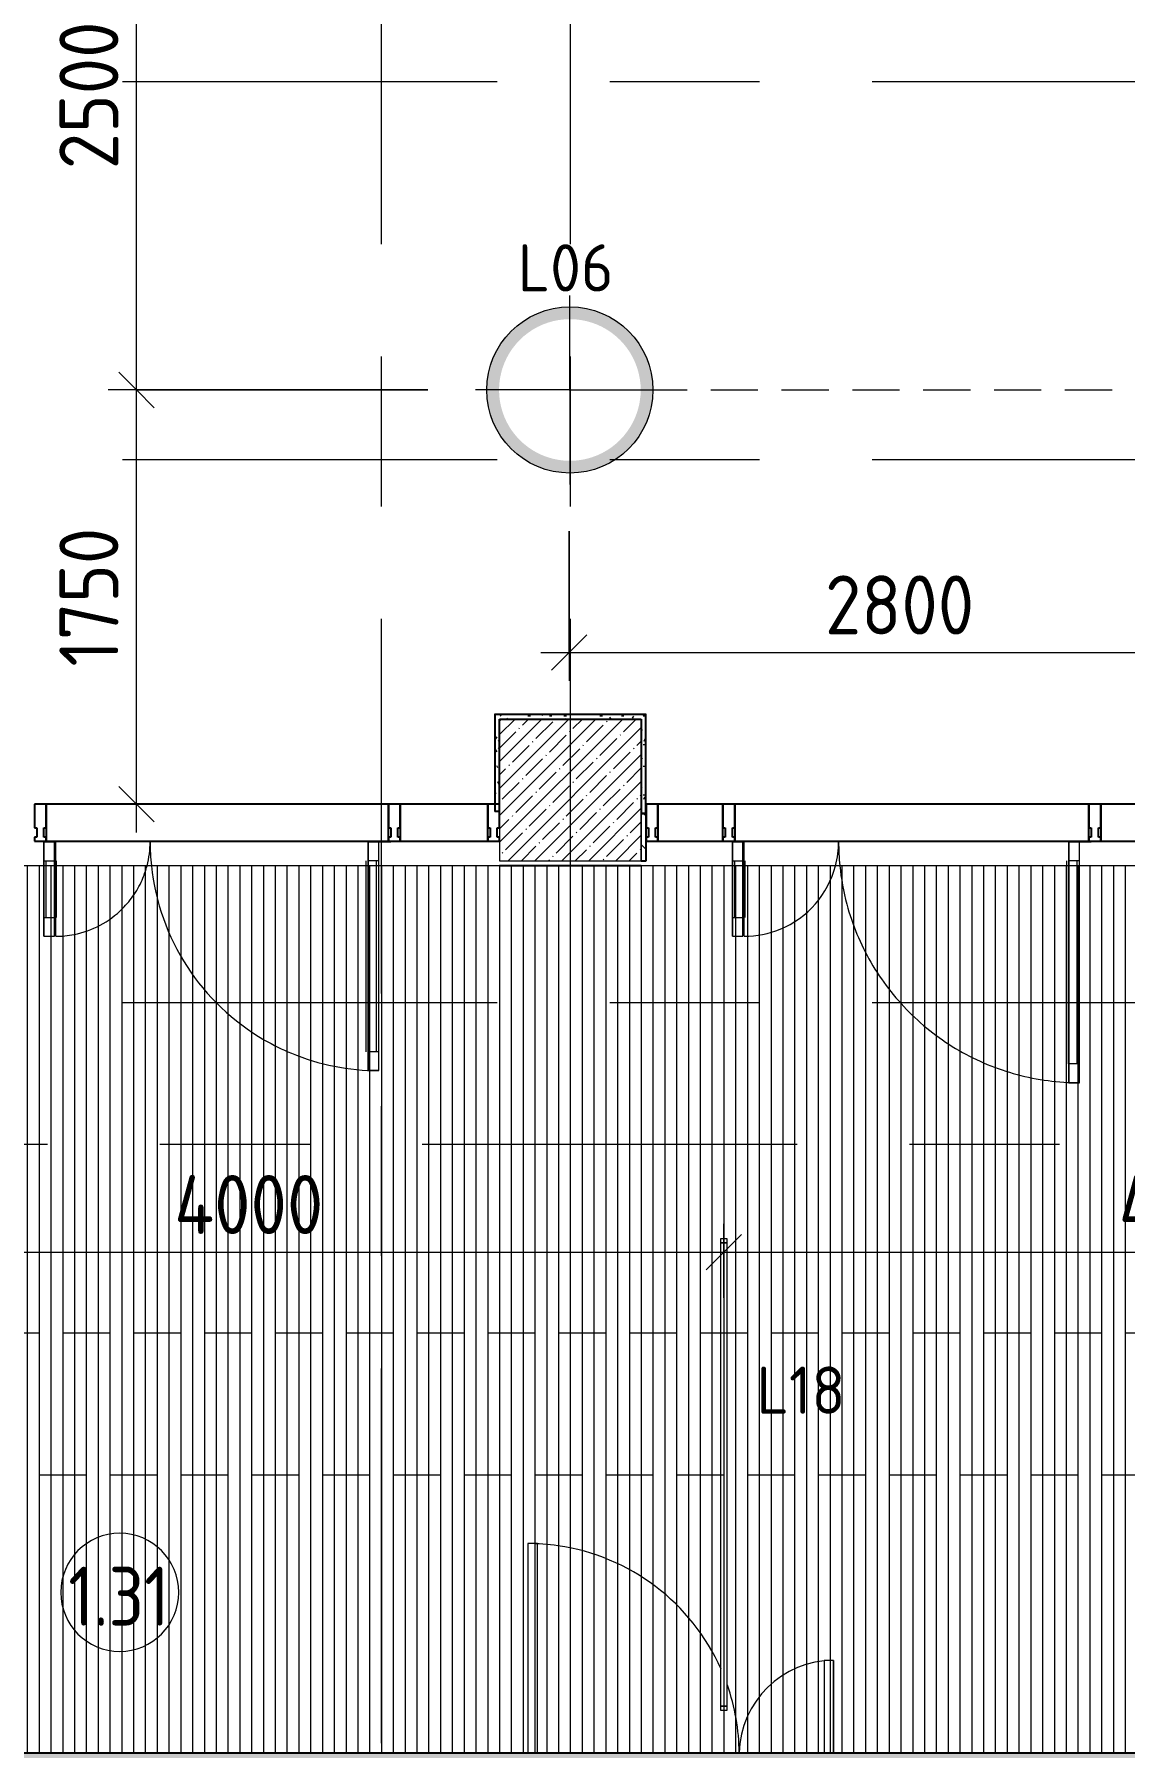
# Model space of a CAD drawing. Header units: millimetres. Extents: x 35802 to 233035, y -8553 to 29000.
# Drawn here: x 46190 to 50807, y 7910 to 15200 of the extents above; entities that cross this region are included whole.
import ezdxf

# ---------------------------------------------------------------- set-up
doc = ezdxf.new("R2010")
doc.units = ezdxf.units.MM
doc.linetypes.add('ADSK_Штрих_ш2 п1', pattern=[300, 200, -100])
doc.linetypes.add('Осевая', pattern=[3175, 635, -476.25, 1587.5, -476.25])
for name, color, linetype, lineweight in [('A-ANNO-DIMS', 7, 'Continuous', 9), ('A-ANNO-DIMS-100', 7, 'Continuous', 9), ('A-ANNO-NOTE', 7, 'Continuous', 9), ('A-AREA-IDEN', 7, 'Continuous', 9), ('A-CLNG-PATT', 7, 'Continuous', 9), ('A-DETL-1', 7, 'ADSK_Штрих_ш2 п1', 9), ('A-DETL-GENF', 7, 'Continuous', 9), ('A-DOOR', 7, 'Continuous', 9), ('A-GLAZ-CURT', 7, 'Continuous', 9), ('A-GLAZ-CWMG', 7, 'Continuous', 9), ('A-GLAZ-CWMG-1', 7, 'Continuous', 25), ('A-WALL', 7, 'Continuous', 9), ('E-LITE-EQPM-IDEN', 7, 'Continuous', 9), ('I-WALL', 7, 'Continuous', 9), ('S-COLS', 7, 'Continuous', 9), ('Оси-2', 7, 'Осевая', 9)]:
    doc.layers.add(name, color=color, linetype=linetype, lineweight=lineweight)
for name, color, linetype, lineweight, true_color in [('A-CLNG-1', 7, 'Continuous', 9, 0xc0c0c0), ('A-WALL-2', 7, 'Continuous', 25, 0x3c3c3c), ('A-WALL-FNSH-2', 7, 'Continuous', 13, 0x3c3c3c), ('E-LITE-EQPM-1', 1, 'Continuous', 9, 0xff0000)]:
    doc.layers.add(name, color=color, linetype=linetype, lineweight=lineweight, true_color=true_color)
doc.styles.add('GOST Common', font='GOST_Common.ttf', dxfattribs={"height": 200})
doc.styles.add('GOST Common_1', font='GOST_Common.ttf', dxfattribs={"width": 0.9, "height": 250})
doc.styles.add('ISOCPEUR', font='isocpeur.ttf', dxfattribs={"width": 0.9, "height": 250})
doc.dimstyles.new('ISO-2_5_0_9К_БОЛЬШОЙ', dxfattribs={"dimscale": 304.8, "dimtxt": 248.995294, "dimasz": 0.492126, "dimexe": 0.393701, "dimexo": 0.984252, "dimgap": 0, "dimtad": 1, "dimdec": 0, "dimrnd": 10, "dimzin": 0, "dimdsep": 46, "dimtxsty": 'ISOCPEUR', "dimblk1": 'OBLIQUE', "dimblk2": 'OBLIQUE', "dimsah": 1, "dimcen": 0.09, "dimdle": 0.393701, "dimazin": 0, "dimtfac": 1, "dimtdec": 4, "dimtix": 1, "dimtmove": 0, "dimatfit": 3, "dimfxl": 1, "dimtvp": 1, "dimtolj": 1, "dimtzin": 0, "dimarcsym": 2})
pattern_1 = [(0, (0, 0), (121.92, 30.48), [10.058, -81.382, 10.058, -81.382, -487.68]), (0, (0, 0), (121.92, 30.48), [-182.88, 10.058, -172.822, 10.058, -81.382, -213.36]), (0, (0, 0), (121.92, 30.48), [-457.2, 10.058, -50.902, 10.058, -142.342]), (120, (45.72, 15.24), (-87.356454, 90.345817), [10.058, -81.382, 10.058, -81.382, -487.68]), (120, (45.72, 15.24), (-87.356454, 90.345817), [-182.88, 10.058, -172.822, 10.058, -81.382, -213.36]), (120, (45.72, 15.24), (-87.356454, 90.345817), [-457.2, 10.058, -50.902, 10.058, -142.342]), (240, (60.96, 76.2), (-34.563546, -120.825817), [10.058, -81.382, 10.058, -81.382, -487.68]), (240, (60.96, 76.2), (-34.563546, -120.825817), [-182.88, 10.058, -172.822, 10.058, -81.382, -213.36]), (240, (60.96, 76.2), (-34.563546, -120.825817), [-457.2, 10.058, -50.902, 10.058, -142.342])]

# ---------------------------------------------------------------- blocks, each defined once
blk = doc.blocks.new('Downlight - Strip - 2000 мм-27655400-План расстановки осветительного оборудования 1 этажа в осях 12-23')
at = {"layer": 'E-LITE-EQPM-1'}
for p, q in [((-1000, -231.3), (-1000, -205.9)), ((-1000, -205.9), (-980.9, -205.9)), ((-980.9, -231.3), (-980.9, -205.9)), ((-980.9, -205.9), (981, -205.9)), ((-980.9, -205.9), (-980.9, -231.3)), ((-980.9, -231.3), (-980.9, -205.9)), ((-980.9, -205.9), (981, -205.9)), ((981, -205.9), (981, -231.3)), ((981, -231.3), (981, -205.9)), ((981, -205.9), (1000, -205.9)), ((981, -205.9), (981, -231.3)), ((1000, -205.9), (1000, -231.3)), ((-980.9, -231.3), (-1000, -231.3)), ((981, -231.3), (-980.9, -231.3)), ((981, -231.3), (-980.9, -231.3)), ((1000, -231.3), (981, -231.3))]:
    blk.add_line(p, q, dxfattribs=at)
blk = doc.blocks.new('Дверь_Витражная_остекление_ - ДВН_ДАО_Главный вход_1200 в свету-V51-План расстановки осветительного оборудования 1 этажа в осях 12-23')
at = {"layer": 'A-DETL-GENF'}
for p, q in [((-607.5, 925), (-647.5, 925)), ((-647.5, 925), (-647.5, 38)), ((-607.5, 38), (-607.5, 925)), ((647.5, 430), (607.5, 430)), ((607.5, 430), (607.5, 38)), ((647.5, 38), (647.5, 430))]:
    blk.add_line(p, q, dxfattribs=at)
at = {"layer": 'A-DOOR'}
for p, q in [((-647.5, 925), (-647.5, 38)), ((647.5, 430), (647.5, 38))]:
    blk.add_line(p, q, dxfattribs=at)
for centre, radius, start, end in [((-647.5, 30), 895, 81.81818, 90), ((-647.5, 30), 895, 23.96257, 81.81818), ((647.5, 30), 400, 90, 178.84669), ((-647.5, 30), 895, 0.51389, 19.30564)]:
    blk.add_arc(centre, radius, start, end, dxfattribs=at)
blk = doc.blocks.new('Прямоугольный импост - Импост структурный с накладкой - 160мм Темный-32784435-План расстановки осветительного оборудования 1 этажа в осях 12-23')
at = {"layer": 'A-GLAZ-CWMG-1'}
for p, q in [((49156, 11940), (49156, 11840)), ((50656, 11940), (49156, 11940)), ((50656, 11840), (50656, 11940)), ((49156, 11840), (49156, 11800)), ((50656, 11800), (50656, 11840)), ((49156, 11800), (49156, 11783)), ((49156, 11783), (50656, 11783)), ((50656, 11783), (50656, 11800))]:
    blk.add_line(p, q, dxfattribs=at)
blk = doc.blocks.new('Прямоугольный импост - Импост структурный с накладкой - 160мм Темный-32356297-План расстановки осветительного оборудования 1 этажа в осях 12-23')
at = {"layer": 'A-GLAZ-CWMG-1'}
for p, q in [((-50, 40), (-50, 140)), ((-50, 140), (0, 140)), ((0, 140), (0, 40)), ((-40, 40), (-50, 40)), ((-50, -17), (-50, 0)), ((-50, 0), (-40, 0)), ((-40, 0), (-40, 40)), ((-10, 40), (-10, 0)), ((0, 40), (-10, 40)), ((-10, 0), (0, 0)), ((0, 0), (0, -17)), ((0, -17), (-50, -17))]:
    blk.add_line(p, q, dxfattribs=at)
blk = doc.blocks.new('Прямоугольный импост - Импост структурный с накладкой - 160мм Темный-32356294-План расстановки осветительного оборудования 1 этажа в осях 12-23')
at = {"layer": 'A-GLAZ-CWMG-1'}
for p, q in [((-25, 40), (-25, 140)), ((-25, 140), (25, 140)), ((25, 140), (25, 40)), ((-15, 40), (-25, 40)), ((-25, -17), (-25, 0)), ((-25, 0), (-15, 0)), ((-15, 0), (-15, 40)), ((15, 40), (15, 0)), ((25, 40), (15, 40)), ((15, 0), (25, 0)), ((25, 0), (25, -17)), ((25, -17), (-25, -17))]:
    blk.add_line(p, q, dxfattribs=at)
blk = doc.blocks.new('Прямоугольный импост - Импост структурный с накладкой - 160мм Темный-32784004-План расстановки осветительного оборудования 1 этажа в осях 12-23')
at = {"layer": 'A-GLAZ-CWMG-1'}
for p, q in [((48831, 11940), (48831, 11840)), ((49106, 11940), (48831, 11940)), ((49106, 11840), (49106, 11940)), ((48831, 11840), (48831, 11800)), ((49106, 11800), (49106, 11840)), ((48831, 11800), (48831, 11783)), ((48831, 11783), (49106, 11783)), ((49106, 11783), (49106, 11800))]:
    blk.add_line(p, q, dxfattribs=at)
blk = doc.blocks.new('Дверь_Витражная_остекление_ - В-19-32784442-План расстановки осветительного оборудования 1 этажа в осях 12-23')
at = {"layer": 'A-DETL-GENF'}
for p, q in [((-710, 1040), (-665, 1040)), ((-710, 1040), (-710, 121)), ((-665, 1040), (-710, 1040)), ((-710, 1040), (-710, 121)), ((-665, 1040), (-665, 121)), ((-665, 121), (-665, 1040)), ((-710, 960), (-665, 960)), ((-700, 960), (-700, 121)), ((-656, 960), (-656, 121)), ((760, 420), (715, 420)), ((715, 420), (715, 121)), ((760, 420), (715, 420)), ((715, 420), (715, 121)), ((760, 420), (760, 227.2)), ((760, 227.2), (760, 420)), ((706, 340), (706, 121)), ((760, 340), (715, 340)), ((750, 340), (750, 121)), ((760, 226.4), (760, 121)), ((760, 121), (760, 226.4)), ((-710, 121), (-710, 20)), ((-710, 121), (-710, 20)), ((-710, 100), (-665, 100)), ((-700, 121), (-700, 100)), ((-665, 121), (-665, 20)), ((-665, 20), (-665, 121)), ((-656, 121), (-656, 100)), ((706, 121), (706, 100)), ((715, 121), (715, 20)), ((715, 121), (715, 20)), ((760, 100), (715, 100)), ((750, 121), (750, 100)), ((760, 121), (760, 20)), ((760, 20), (760, 121)), ((-760, 20), (-760, 17)), ((-710, 20), (-760, 20)), ((-710, 20), (-760, 20)), ((-760, 20), (-760, 17)), ((-665, 20), (-710, 20)), ((-710, 20), (-665, 20)), ((-710, 17), (-710, 20)), ((-710, 17), (-710, 20)), ((710, 17), (710, 20)), ((710, 20), (760, 20)), ((710, 20), (710, 17)), ((760, 20), (710, 20)), ((715, 20), (760, 20)), ((715, 20), (760, 20)), ((760, 20), (760, 17)), ((760, 17), (760, 20))]:
    blk.add_line(p, q, dxfattribs=at)
at = {"layer": 'A-DOOR'}
for p, q in [((-710, 1040), (-710, 121)), ((710, 420), (710, 121)), ((-710, 121), (-710, 20)), ((710, 121), (710, 20))]:
    blk.add_line(p, q, dxfattribs=at)
for centre, radius, start, end in [((-710, 20), 1020, 82.5, 90), ((-710, 20), 1020, 67.5, 82.5), ((-710, 20), 1020, 60, 67.5), ((-710, 20), 1020, 52.5, 60), ((-710, 20), 1020, 45, 52.5), ((-710, 20), 1020, 30, 45), ((-710, 20), 1020, 22.5, 30), ((-710, 20), 1020, 15, 22.5), ((710, 20), 400, 112.5, 165.30713), ((710, 20), 400, 90, 112.5), ((-710, 20), 1020, 5.68964, 15), ((-710, 20), 1020, 360, 5.68964), ((710, 20), 400, 165.30713, 180)]:
    blk.add_arc(centre, radius, start, end, dxfattribs=at)
blk = doc.blocks.new('Системная панель - Стекло - 40мм-32784543-План расстановки осветительного оборудования 1 этажа в осях 12-23')
at = {"layer": 'A-GLAZ-CURT'}
h = blk.add_hatch(dxfattribs=at)
h.set_pattern_fill('FP_82', color=256, style=0, pattern_type=2)
h.set_pattern_definition([(243.435, (49652, 11673), (1022.33, -3066.99), [1270, -762, 1270, -762, -1615.61]), (243.435, (49652, 11673), (1022.33, -3066.99), [-4064, 508, -1107.61]), (243.435, (49715.5, 11609.5), (1022.33, -3066.99), [1016, -1270, 762, -762, -1869.61]), (243.435, (49715.5, 11609.5), (1022.33, -3066.99), [-3810, 889, -980.61]), (243.435, (49715.5, 11419), (1022.33, -3066.99), [762, -1524, 508, -762, -2123.61]), (243.435, (49715.5, 11419), (1022.33, -3066.99), [-3556, 1143, -980.61]), (243.435, (49525, 11609.5), (1022.33, -3066.99), [762, -1524, 635, -25618.6]), (243.435, (49334.5, 11419), (1022.33, -3066.99), [381, -1905, 254, -25999.6]), (243.435, (49652, 11101.5), (1022.33, -3066.99), [254, -1905, 254, -1016, -2250.61]), (243.435, (49652, 11101.5), (1022.33, -3066.99), [-3429, 635, -1615.61]), (243.435, (48509, 11292), (1022.33, -3066.99), [1270, -1905, 1524, -1006.01]), (243.435, (48509, 11482.5), (1022.33, -3066.99), [1778, -1270, 1905, -752.01]), (243.435, (48382, 11419), (1022.33, -3066.99), [2032, -1016, 1524, -1107.61]), (243.435, (48191.5, 11228.5), (1022.33, -3066.99), [1270, -1778, 1016, -1615.61]), (243.435, (48382, 10847.5), (1022.33, -3066.99), [635, -2540, 762, -1742.61]), (243.435, (48001, 11038), (1022.33, -3066.99), [508, -2540, 508, -2123.61])])
h.paths.add_polyline_path([(-760, 0), (-760, -40), (-750, -40), (-750, 0)])
h.paths.add_polyline_path([(760, 0), (750, 0), (750, -40), (760, -39.3), (760, -31.4)])
blk = doc.blocks.new('Прямоугольный импост - Импост структурный с накладкой - 160мм Темный-32784437-План расстановки осветительного оборудования 1 этажа в осях 12-23')
at = {"layer": 'A-GLAZ-CWMG-1'}
for p, q in [((50706, 11940), (50706, 11840)), ((51659, 11940), (50706, 11940)), ((51659, 11840), (51659, 11940)), ((50706, 11840), (50706, 11800)), ((51659, 11800), (51659, 11840)), ((50706, 11800), (50706, 11783)), ((50706, 11783), (51659, 11783)), ((51659, 11783), (51659, 11800))]:
    blk.add_line(p, q, dxfattribs=at)
blk = doc.blocks.new('Прямоугольный импост - Импост структурный с накладкой - 160мм Темный-32784177-План расстановки осветительного оборудования 1 этажа в осях 12-23')
at = {"layer": 'A-GLAZ-CWMG-1'}
for p, q in [((0, 140), (-50, 140)), ((-50, 140), (-50, 40)), ((0, 40), (0, 140)), ((-50, 40), (-40, 40)), ((-40, 0), (-50, 0)), ((-50, 0), (-50, -17)), ((-40, 40), (-40, 0)), ((-10, 0), (-10, 40)), ((-10, 40), (0, 40)), ((0, 0), (-10, 0)), ((0, -17), (0, 0)), ((-50, -17), (0, -17))]:
    blk.add_line(p, q, dxfattribs=at)
blk = doc.blocks.new('Прямоугольный импост - Импост структурный с накладкой - 160мм Темный-32786256-План расстановки осветительного оборудования 1 этажа в осях 12-23')
at = {"layer": 'A-GLAZ-CWMG-1'}
for p, q in [((46240, 11940), (46240, 11840)), ((47689, 11940), (46240, 11940)), ((47689, 11840), (47689, 11940)), ((46240, 11840), (46240, 11800)), ((47689, 11800), (47689, 11840)), ((46240, 11800), (46240, 11783)), ((46240, 11783), (47689, 11783)), ((47689, 11783), (47689, 11800))]:
    blk.add_line(p, q, dxfattribs=at)
blk = doc.blocks.new('Системная панель - Стекло - 40мм-32786262-План расстановки осветительного оборудования 1 этажа в осях 12-23')
at = {"layer": 'A-GLAZ-CURT'}
h = blk.add_hatch(dxfattribs=at)
h.set_pattern_fill('FP_83', color=256, style=0, pattern_type=2)
h.set_pattern_definition([(243.435, (47670.5, 11673), (1022.33, -3066.99), [1270, -762, 1270, -762, -1615.61]), (243.435, (47670.5, 11673), (1022.33, -3066.99), [-4064, 508, -1107.61]), (243.435, (47734, 11609.5), (1022.33, -3066.99), [1016, -1270, 762, -762, -1869.61]), (243.435, (47734, 11609.5), (1022.33, -3066.99), [-3810, 889, -980.61]), (243.435, (47734, 11419), (1022.33, -3066.99), [762, -1524, 508, -762, -2123.61]), (243.435, (47734, 11419), (1022.33, -3066.99), [-3556, 1143, -980.61]), (243.435, (47543.5, 11609.5), (1022.33, -3066.99), [762, -1524, 635, -25618.6]), (243.435, (47353, 11419), (1022.33, -3066.99), [381, -1905, 254, -25999.6]), (243.435, (47670.5, 11101.5), (1022.33, -3066.99), [254, -1905, 254, -1016, -2250.61]), (243.435, (47670.5, 11101.5), (1022.33, -3066.99), [-3429, 635, -1615.61]), (243.435, (46527.5, 11292), (1022.33, -3066.99), [1270, -1905, 1524, -1006.01]), (243.435, (46527.5, 11482.5), (1022.33, -3066.99), [1778, -1270, 1905, -752.01]), (243.435, (46400.5, 11419), (1022.33, -3066.99), [2032, -1016, 1524, -1107.61]), (243.435, (46210, 11228.5), (1022.33, -3066.99), [1270, -1778, 1016, -1615.61]), (243.435, (46400.5, 10847.5), (1022.33, -3066.99), [635, -2540, 762, -1742.61]), (243.435, (46019.5, 11038), (1022.33, -3066.99), [508, -2540, 508, -2123.61])])
h.paths.add_polyline_path([(195.5, 0), (185.5, 0), (185.5, -40), (195.5, -40)])
h.paths.add_polyline_path([(-195.5, 0), (-195.5, -40), (-185.5, -40), (-185.5, 0)])
blk = doc.blocks.new('Дверь_Витражная_остекление_ - В-9-32786634-План расстановки осветительного оборудования 1 этажа в осях 12-23')
at = {"layer": 'A-DETL-GENF'}
for p, q in [((-684.5, 989), (-639.5, 989)), ((-684.5, 989), (-684.5, 121)), ((-639.5, 989), (-684.5, 989)), ((-684.5, 989), (-684.5, 121)), ((-639.5, 989), (-639.5, 121)), ((-639.5, 121), (-639.5, 989)), ((-684.5, 909), (-639.5, 909)), ((-674.5, 909), (-674.5, 121)), ((-630.5, 909), (-630.5, 121)), ((734.5, 420), (689.5, 420)), ((689.5, 420), (689.5, 121)), ((734.5, 420), (689.5, 420)), ((689.5, 420), (689.5, 121)), ((734.5, 420), (734.5, 121)), ((734.5, 121), (734.5, 420)), ((680.5, 340), (680.5, 121)), ((734.5, 340), (689.5, 340)), ((724.5, 340), (724.5, 121)), ((-684.5, 121), (-684.5, 20)), ((-684.5, 121), (-684.5, 20)), ((-684.5, 100), (-639.5, 100)), ((-674.5, 121), (-674.5, 100)), ((-639.5, 121), (-639.5, 20)), ((-639.5, 20), (-639.5, 121)), ((-630.5, 121), (-630.5, 100)), ((680.5, 121), (680.5, 100)), ((689.5, 121), (689.5, 20)), ((689.5, 121), (689.5, 20)), ((734.5, 100), (689.5, 100)), ((724.5, 121), (724.5, 100)), ((734.5, 121), (734.5, 20)), ((734.5, 20), (734.5, 121)), ((-734.5, 20), (-734.5, 17)), ((-684.5, 20), (-734.5, 20)), ((-684.5, 20), (-734.5, 20)), ((-734.5, 20), (-734.5, 17)), ((-639.5, 20), (-684.5, 20)), ((-684.5, 20), (-639.5, 20)), ((-684.5, 17), (-684.5, 20)), ((-684.5, 17), (-684.5, 20)), ((684.5, 17), (684.5, 20)), ((684.5, 20), (734.5, 20)), ((684.5, 20), (684.5, 17)), ((734.5, 20), (684.5, 20)), ((689.5, 20), (734.5, 20)), ((689.5, 20), (734.5, 20)), ((734.5, 20), (734.5, 17)), ((734.5, 17), (734.5, 20))]:
    blk.add_line(p, q, dxfattribs=at)
at = {"layer": 'A-DOOR'}
for p, q in [((-684.5, 989), (-684.5, 121)), ((684.5, 420), (684.5, 121)), ((-684.5, 121), (-684.5, 20)), ((684.5, 121), (684.5, 20))]:
    blk.add_line(p, q, dxfattribs=at)
for centre, radius, start, end in [((-684.5, 20), 969, 67.5, 90), ((-684.5, 20), 969, 60, 67.5), ((-684.5, 20), 969, 5.98909, 60), ((684.5, 20), 400, 101.25, 135), ((684.5, 20), 400, 90, 101.25), ((684.5, 20), 400, 135, 146.25), ((684.5, 20), 400, 146.25, 157.5), ((684.5, 20), 400, 157.5, 165.30713), ((-684.5, 20), 969, 360, 5.98909), ((684.5, 20), 400, 165.30713, 180)]:
    blk.add_arc(centre, radius, start, end, dxfattribs=at)
blk = doc.blocks.new('Прямоугольный импост - Импост структурный с накладкой - 160мм Темный-32786258-План расстановки осветительного оборудования 1 этажа в осях 12-23')
at = {"layer": 'A-GLAZ-CWMG-1'}
for p, q in [((47739, 11940), (47739, 11840)), ((48110, 11940), (47739, 11940)), ((48110, 11840), (48110, 11940)), ((47739, 11840), (47739, 11800)), ((48110, 11800), (48110, 11840)), ((47739, 11800), (47739, 11783)), ((47739, 11783), (48110, 11783)), ((48110, 11783), (48110, 11800))]:
    blk.add_line(p, q, dxfattribs=at)
blk = doc.blocks.new('DIMBLOCK50-План расстановки осветительного оборудования 1 этажа в осях 12-23')
at = {"layer": 'A-ANNO-DIMS-100', "lineweight": 20}
for p, q in [((46622.2, 13694), (46547.2, 13769)), ((46622.2, 13694), (46697.2, 13619)), ((46622.2, 11940), (46547.2, 12015)), ((46622.2, 11940), (46697.2, 11865))]:
    blk.add_line(p, q, dxfattribs=at)
at = {"layer": 'A-ANNO-DIMS-100'}
for p, q in [((47856.8, 13694), (46502.2, 13694)), ((46622.2, 11820), (46622.2, 13694)), ((46622.2, 13694), (47856.8, 13694)), ((46816.2, 11940), (46502.2, 11940)), ((46622.2, 11940), (46816.2, 11940))]:
    blk.add_line(p, q, dxfattribs=at)
at = {"layer": 'A-ANNO-DIMS-100', "color": 0, "insert": (46295.6, 12522.5), "char_height": 250, "width": 706.764, "attachment_point": 1, "rotation": 90, "line_spacing_factor": 1.149209, "style": 'ISOCPEUR'}
blk.add_mtext('1750', dxfattribs=at)
blk = doc.blocks.new('_Oblique')
at = {"color": 0, "linetype": 'ByBlock', "lineweight": -2}
blk.add_line((-0.5, -0.5), (0.5, 0.5), dxfattribs=at)
blk = doc.blocks.new('DIMBLOCK51-План расстановки осветительного оборудования 1 этажа в осях 12-23')
at = {"layer": 'A-ANNO-DIMS-100', "lineweight": 20}
for p, q in [((46622.2, 16195.8), (46547.2, 16270.8)), ((46622.2, 16195.8), (46697.2, 16120.8)), ((46622.2, 13694), (46547.2, 13769)), ((46622.2, 13694), (46697.2, 13619))]:
    blk.add_line(p, q, dxfattribs=at)
at = {"layer": 'A-ANNO-DIMS-100'}
for p, q in [((46622.2, 13694), (46622.2, 16315.8)), ((46816.2, 16195.8), (46502.2, 16195.8)), ((46622.2, 16195.8), (46816.2, 16195.8)), ((47856.8, 13694), (46502.2, 13694)), ((46622.2, 13694), (47856.8, 13694))]:
    blk.add_line(p, q, dxfattribs=at)
at = {"layer": 'A-ANNO-DIMS-100', "color": 0, "insert": (46295.6, 14628.9), "char_height": 250, "width": 758.478, "attachment_point": 1, "rotation": 90, "line_spacing_factor": 1.149209, "style": 'ISOCPEUR'}
blk.add_mtext('2500', dxfattribs=at)
blk = doc.blocks.new('DIMBLOCK52-План расстановки осветительного оборудования 1 этажа в осях 12-23')
at = {"layer": 'A-ANNO-DIMS-100'}
for p, q in [((48454.3, 13096.5), (48454.3, 12461.9)), ((48454.3, 12581.9), (48454.3, 13096.5)), ((51254.3, 13096.5), (51254.3, 12461.9)), ((51254.3, 12581.9), (51254.3, 13096.5)), ((48334.3, 12581.9), (51254.3, 12581.9))]:
    blk.add_line(p, q, dxfattribs=at)
at = {"layer": 'A-ANNO-DIMS-100', "lineweight": 20}
for p, q in [((48454.3, 12581.9), (48529.3, 12656.9)), ((51254.3, 12581.9), (51329.3, 12656.9)), ((48454.3, 12581.9), (48379.3, 12506.9)), ((51254.3, 12581.9), (51179.3, 12506.9))]:
    blk.add_line(p, q, dxfattribs=at)
at = {"layer": 'A-ANNO-DIMS-100', "color": 0, "insert": (49538.2, 12908.5), "char_height": 250, "width": 758.478, "attachment_point": 1, "line_spacing_factor": 1.149209, "style": 'ISOCPEUR'}
blk.add_mtext('2800', dxfattribs=at)
blk = doc.blocks.new('Марка_Помещения - Номер-25198446-План расстановки осветительного оборудования 1 этажа в осях 12-23')
at = {"layer": 'A-AREA-IDEN'}
for start, end in [(360, 180), (180, 360)]:
    blk.add_arc((0, 0), 2.5, start, end, dxfattribs=at)
blk = doc.blocks.new('DIMBLOCK194-План расстановки осветительного оборудования 1 этажа в осях 12-23')
at = {"layer": 'A-ANNO-DIMS-100'}
for p, q in [((45110, 9848.5), (45110, 10162.4)), ((49110, 9848.5), (49110, 10162.4)), ((45110, 10042.4), (49110, 10042.4)), ((45110, 10042.4), (45110, 9848.5)), ((49110, 10042.4), (49110, 9848.5))]:
    blk.add_line(p, q, dxfattribs=at)
at = {"layer": 'A-ANNO-DIMS-100', "lineweight": 20}
for p, q in [((45110, 10042.4), (45185, 10117.4)), ((49110, 10042.4), (49185, 10117.4)), ((45110, 10042.4), (45035, 9967.4)), ((49110, 10042.4), (49035, 9967.4))]:
    blk.add_line(p, q, dxfattribs=at)
at = {"layer": 'A-ANNO-DIMS-100', "color": 0, "insert": (46782, 10369), "char_height": 250, "width": 787.208, "attachment_point": 1, "line_spacing_factor": 1.149209, "style": 'ISOCPEUR'}
blk.add_mtext('4000', dxfattribs=at)
blk = doc.blocks.new('DIMBLOCK195-План расстановки осветительного оборудования 1 этажа в осях 12-23')
at = {"layer": 'A-ANNO-DIMS-100'}
for p, q in [((49110, 9848.5), (49110, 10162.4)), ((53110, 9848.5), (53110, 10162.4)), ((49110, 10042.4), (53110, 10042.4)), ((49110, 10042.4), (49110, 9848.5)), ((53110, 10042.4), (53110, 9848.5))]:
    blk.add_line(p, q, dxfattribs=at)
at = {"layer": 'A-ANNO-DIMS-100', "lineweight": 20}
for p, q in [((49110, 10042.4), (49185, 10117.4)), ((53110, 10042.4), (53185, 10117.4)), ((49110, 10042.4), (49035, 9967.4)), ((53110, 10042.4), (53035, 9967.4))]:
    blk.add_line(p, q, dxfattribs=at)
at = {"layer": 'A-ANNO-DIMS-100', "color": 0, "insert": (50782, 10369), "char_height": 250, "width": 787.208, "attachment_point": 1, "line_spacing_factor": 1.149209, "style": 'ISOCPEUR'}
blk.add_mtext('4000', dxfattribs=at)

msp = doc.modelspace()

# ---------------------------------------------------------------- hatches: boundary and pattern name
at = {"layer": 'A-ANNO-NOTE'}
h = msp.add_hatch(color=256, dxfattribs=at)
h.paths.add_polyline_path([(48457.8, 13342), (48485.4, 13343), (48512.9, 13346.3), (48540, 13351.7), (48566.6, 13359.2), (48592.5, 13368.8), (48622.1, 13382.7), (48641.7, 13393.8), (48664.7, 13409.2), (48686.4, 13426.3), (48706.7, 13445.1), (48725.5, 13465.4), (48742.6, 13487.1), (48759.1, 13512), (48771.4, 13534.2), (48783, 13559.3), (48792.6, 13585.2), (48800.1, 13611.8), (48805.8, 13641.3), (48808.7, 13666.4), (48809.8, 13694), (48808.7, 13721.6), (48805.5, 13749.1), (48800.1, 13776.2), (48792.6, 13802.8), (48783, 13828.7), (48771.4, 13853.8), (48757.9, 13877.9), (48742.6, 13900.9), (48725.5, 13922.6), (48706.7, 13942.9), (48686.4, 13961.7), (48664.7, 13978.8), (48641.7, 13994.2), (48617.6, 14007.7), (48592.5, 14019.2), (48565.7, 14029.1), (48540, 14036.3), (48512.9, 14041.7), (48485.4, 14045), (48457.8, 14046), (48430.2, 14045), (48402.7, 14041.7), (48375.6, 14036.3), (48349, 14028.8), (48323.1, 14019.2), (48298, 14007.7), (48273.8, 13994.2), (48250.9, 13978.8), (48229.2, 13961.7), (48208.9, 13942.9), (48190.1, 13922.6), (48172.2, 13899.8), (48157.6, 13877.9), (48144.1, 13853.8), (48132.5, 13828.7), (48123, 13802.8), (48115.5, 13776.2), (48110.1, 13749.1), (48106.8, 13721.6), (48105.7, 13694), (48106.8, 13666.4), (48110.1, 13638.9), (48115.5, 13611.8), (48123, 13585.2), (48132.5, 13559.3), (48144.1, 13534.2), (48157.6, 13510.1), (48173, 13487.1), (48190.1, 13465.4), (48208.9, 13445.1), (48229.2, 13426.3), (48250.9, 13409.2), (48273.8, 13393.8), (48298, 13380.3), (48323.1, 13368.8), (48349, 13359.2), (48375.6, 13351.7), (48402.7, 13346.3), (48430.2, 13343), (48448.6, 13342.1)])
h.paths.add_polyline_path([(48457.8, 13394), (48434.2, 13394.9), (48410.9, 13397.7), (48387.7, 13402.3), (48365.1, 13408.7), (48343, 13416.8), (48321.6, 13426.7), (48301, 13438.2), (48281.4, 13451.3), (48258.6, 13469.7), (48245.6, 13481.9), (48229.7, 13499.2), (48215.1, 13517.7), (48202, 13537.3), (48190.5, 13557.8), (48180.6, 13579.2), (48172.5, 13601.3), (48166.1, 13624), (48161.5, 13647.1), (48158.7, 13670.5), (48157.8, 13694), (48158.7, 13717.5), (48161.5, 13740.9), (48167.7, 13770.5), (48172.5, 13786.7), (48180.6, 13808.8), (48190.5, 13830.2), (48202, 13850.7), (48215.1, 13870.3), (48229.7, 13888.8), (48245.6, 13906.1), (48262.9, 13922.1), (48281.4, 13936.7), (48301, 13949.8), (48321.6, 13961.3), (48343, 13971.2), (48365.1, 13979.3), (48387.7, 13985.7), (48410.9, 13990.3), (48439.9, 13993.4), (48457.8, 13994), (48481.3, 13993.1), (48504.7, 13990.3), (48527.8, 13985.7), (48550.5, 13979.3), (48572.6, 13971.2), (48594, 13961.3), (48614.5, 13949.8), (48634.1, 13936.7), (48652.6, 13922.1), (48669.9, 13906.1), (48685.9, 13888.8), (48700.5, 13870.3), (48713.6, 13850.7), (48725.1, 13830.2), (48734.9, 13808.8), (48743.1, 13786.7), (48749.5, 13764), (48754.1, 13740.9), (48756.9, 13717.5), (48757.8, 13694), (48756.9, 13670.5), (48753.1, 13641.3), (48749.5, 13624), (48743.1, 13601.3), (48734.9, 13579.2), (48725.1, 13557.8), (48713.6, 13537.3), (48700.5, 13517.7), (48685.9, 13499.2), (48669.9, 13481.9), (48652.6, 13465.9), (48634.1, 13451.3), (48614.5, 13438.2), (48594, 13426.7), (48572.6, 13416.8), (48550.5, 13408.7), (48527.8, 13402.3), (48504.7, 13397.7), (48481.3, 13394.9), (48465.6, 13394.1)])
at = {"layer": 'A-CLNG-PATT'}
h = msp.add_hatch(dxfattribs=at)
h.set_pattern_fill('FP_76', color=256, style=0, pattern_type=2)
h.set_pattern_definition([(90, (50061, 16536.537), (-50, 3e-15), [])])
h.paths.add_polyline_path([(75283.4, 7921), (75459, 7921), (75459, 10879), (61939, 10879), (61939, 11349), (61381, 11349), (61381, 10879), (51689, 10879), (51689, 11679), (45931, 11679), (45931, 10879), (42401, 10879), (42401, 10209), (38761, 10209), (38761, 7921), (74557.9, 7921)])
at = {"layer": 'I-WALL'}
h = msp.add_hatch(dxfattribs=at)
h.set_pattern_fill('FP_67', color=256, style=0, pattern_type=2)
h.set_pattern_definition(pattern_1)
h.paths.add_polyline_path([(48760, 12300), (48760, 12320), (48140, 12320), (48140, 12300), (48439.9, 12300)])
h = msp.add_hatch(dxfattribs=at)
h.set_pattern_fill('FP_67', color=256, style=0, pattern_type=2)
h.set_pattern_definition(pattern_1)
h.paths.add_polyline_path([(48160, 11910), (48160, 12300), (48140, 12300), (48140, 11910)])
h = msp.add_hatch(dxfattribs=at)
h.set_pattern_fill('FP_67', color=256, style=0, pattern_type=2)
h.set_pattern_definition(pattern_1)
h.paths.add_polyline_path([(48760, 11900), (48780, 11900), (48780, 12320), (48760, 12320), (48760, 12089.9)])
h = msp.add_hatch(dxfattribs=at)
h.set_pattern_fill('FP_20', color=256, style=0, pattern_type=2)
h.set_pattern_definition([(135, (0, 0), (-70.71068, -70.71068), [])])
h.paths.add_polyline_path([(48760, 11700), (48781, 11700), (48780, 11900), (48760, 11900)])
h = msp.add_hatch(dxfattribs=at)
h.set_pattern_fill('FP_67', color=256, style=0, pattern_type=2)
h.set_pattern_definition(pattern_1)
h.paths.add_polyline_path([(75283.4, 7900), (75460, 7900), (75459, 7920), (38760, 7920), (38760, 7900), (74557.9, 7900)])
at = {"layer": 'S-COLS'}
h = msp.add_hatch(dxfattribs=at)
h.set_pattern_fill('FP_1', color=256, style=0, pattern_type=2)
h.set_pattern_definition([(45, (0, 0), (-57.02463, 57.02463), []), (45, (57.025, 0), (-57.02463, 57.02463), [100.806, -20.161, 3.353, -16.808])])
h.paths.add_polyline_path([(48439.9, 11700), (48760, 11700), (48760, 12300), (48160, 12300), (48160, 11700)])

# ---------------------------------------------------------------- linework, layer by layer
at = {"layer": 'A-ANNO-NOTE'}
for q in [(48457.8, 14094), (48057.8, 13694), (48457.8, 13294), (48857.8, 13694)]:
    msp.add_line((48457.8, 13694), q, dxfattribs=at)
msp.add_circle((48457.8, 13694), 352, dxfattribs=at)
at = {"layer": 'A-CLNG-1'}
msp.add_line((51689, 11679), (45931, 11679), dxfattribs=at)
at = {"layer": 'A-DETL-1'}
for p, q in [((48454.3, 13694), (54054.3, 13694)), ((45110, 9700.6), (69122.7, 9700.6)), ((41110, 9099.6), (73110, 9099.6))]:
    msp.add_line(p, q, dxfattribs=at)
at = {"layer": 'A-WALL'}
msp.add_line((48760, 11900), (48760, 11700), dxfattribs=at)
at = {"layer": 'A-WALL-2'}
for p, q in [((48780, 12320), (48140, 12320)), ((48140, 12320), (48140, 11910)), ((48160, 12300), (48760, 12300)), ((48160, 11910), (48160, 12300)), ((48760, 12300), (48760, 11900)), ((48780, 11900), (48780, 12320)), ((48140, 11910), (48160, 11910)), ((48781, 11900), (48760, 11900)), ((48760, 11900), (48780, 11900)), ((48781, 11700), (48781, 11900)), ((48760, 11700), (48781, 11700)), ((75460, 7920), (38760, 7920))]:
    msp.add_line(p, q, dxfattribs=at)
at = {"layer": 'A-WALL-FNSH-2'}
for p, q in [((48781, 12321), (48139, 12321)), ((48139, 12321), (48139, 11910)), ((48781, 11900), (48781, 12321)), ((48139, 11910), (48140, 11910)), ((48780, 11900), (48780, 11900)), ((48760, 11680), (48160, 11680)), ((48160, 11680), (48160, 11679)), ((48160, 11679), (48760, 11679)), ((48760, 11679), (48760, 11680))]:
    msp.add_line(p, q, dxfattribs=at)
at = {"layer": 'I-WALL'}
msp.add_line((38761, 7921), (75459, 7921), dxfattribs=at)
at = {"layer": 'S-COLS'}
for p, q in [((48760, 12300), (48160, 12300)), ((48160, 12300), (48160, 11700)), ((48760, 11900), (48760, 12300)), ((48760, 11700), (48760, 11900)), ((48160, 11700), (48760, 11700))]:
    msp.add_line(p, q, dxfattribs=at)
at = {"layer": 'Оси-2'}
for p, q in [((47660, 501), (47660, 24898.1)), ((48460, 501), (48460, 24898.1)), ((39101.6, 15000), (81650, 15000)), ((39101.6, 13400), (81650, 13400)), ((39101.6, 11100), (82250, 11100)), ((40371.6, 10500), (82250, 10500))]:
    msp.add_line(p, q, dxfattribs=at)

# ---------------------------------------------------------------- block references
at = {"layer": 'A-AREA-IDEN', "xscale": 99.99999999999993, "yscale": 99.99999999999993, "zscale": 99.99999999999993}
msp.add_blockref('Марка_Помещения - Номер-25198446-План расстановки осветительного оборудования 1 этажа в осях 12-23', (46551.3, 8601.4), dxfattribs=at)
at = {"layer": 'A-DOOR', "rotation": 180}
for name, p in [('Дверь_Витражная_остекление_ - В-9-32786634-План расстановки осветительного оборудования 1 этажа в осях 12-23', (46964.5, 11800)), ('Дверь_Витражная_остекление_ - В-19-32784442-План расстановки осветительного оборудования 1 этажа в осях 12-23', (49906, 11800))]:
    msp.add_blockref(name, p, dxfattribs=at)
at = {"layer": 'A-DOOR'}
msp.add_blockref('Дверь_Витражная_остекление_ - ДВН_ДАО_Главный вход_1200 в свету-V51-План расстановки осветительного оборудования 1 этажа в осях 12-23', (48927.5, 7883), dxfattribs=at)
at = {"layer": 'A-GLAZ-CURT', "rotation": 180}
for name, p in [('Системная панель - Стекло - 40мм-32786262-План расстановки осветительного оборудования 1 этажа в осях 12-23', (47924.5, 11800)), ('Системная панель - Стекло - 40мм-32784543-План расстановки осветительного оборудования 1 этажа в осях 12-23', (49906, 11800))]:
    msp.add_blockref(name, p, dxfattribs=at)
at = {"layer": 'A-GLAZ-CWMG', "extrusion": (0, 0, -1)}
for name, p in [('Прямоугольный импост - Импост структурный с накладкой - 160мм Темный-32356294-План расстановки осветительного оборудования 1 этажа в осях 12-23', (-46215, 11800)), ('Прямоугольный импост - Импост структурный с накладкой - 160мм Темный-32356294-План расстановки осветительного оборудования 1 этажа в осях 12-23', (-47714, 11800)), ('Прямоугольный импост - Импост структурный с накладкой - 160мм Темный-32356297-План расстановки осветительного оборудования 1 этажа в осях 12-23', (-48781, 11800)), ('Прямоугольный импост - Импост структурный с накладкой - 160мм Темный-32356294-План расстановки осветительного оборудования 1 этажа в осях 12-23', (-49131, 11800)), ('Прямоугольный импост - Импост структурный с накладкой - 160мм Темный-32356294-План расстановки осветительного оборудования 1 этажа в осях 12-23', (-50681, 11800))]:
    msp.add_blockref(name, p, dxfattribs=at)
at = {"layer": 'A-GLAZ-CWMG'}
for name, p in [('Прямоугольный импост - Импост структурный с накладкой - 160мм Темный-32786256-План расстановки осветительного оборудования 1 этажа в осях 12-23', (0, 0)), ('Прямоугольный импост - Импост структурный с накладкой - 160мм Темный-32786258-План расстановки осветительного оборудования 1 этажа в осях 12-23', (0, 0)), ('Прямоугольный импост - Импост структурный с накладкой - 160мм Темный-32784177-План расстановки осветительного оборудования 1 этажа в осях 12-23', (48160, 11800)), ('Прямоугольный импост - Импост структурный с накладкой - 160мм Темный-32784004-План расстановки осветительного оборудования 1 этажа в осях 12-23', (0, 0)), ('Прямоугольный импост - Импост структурный с накладкой - 160мм Темный-32784435-План расстановки осветительного оборудования 1 этажа в осях 12-23', (0, 0)), ('Прямоугольный импост - Импост структурный с накладкой - 160мм Темный-32784437-План расстановки осветительного оборудования 1 этажа в осях 12-23', (0, 0))]:
    msp.add_blockref(name, p, dxfattribs=at)
at = {"layer": 'E-LITE-EQPM-1', "rotation": 90}
msp.add_blockref('Downlight - Strip - 2000 мм-27655400-План расстановки осветительного оборудования 1 этажа в осях 12-23', (48891.4, 9100.6), dxfattribs=at)

# ---------------------------------------------------------------- texts
at = {"layer": 'A-AREA-IDEN', "insert": (46333.3, 8709.9), "char_height": 250, "width": 548.354, "attachment_point": 1, "style": 'GOST Common_1'}
msp.add_mtext('1.31', dxfattribs=at)
at = {"layer": 'E-LITE-EQPM-IDEN', "char_height": 200, "attachment_point": 1, "style": 'GOST Common'}
for s, insert, width in [('L06', (48236.7, 14311.2), 529.114), ('L18', (49248.1, 9557.6), 472.996)]:
    msp.add_mtext(s, dxfattribs=dict(at, insert=insert, width=width))

# ---------------------------------------------------------------- dimensions: what is measured, and where the dimension line sits
at = {"layer": 'A-ANNO-DIMS'}
for base, p1, p2, override, picture, middle in [((46622.2, 16195.8), (48156.8, 13694), (46516.2, 16195.8), {"dimpost": '<>', "dimfxl": 2991.758315}, 'DIMBLOCK51-План расстановки осветительного оборудования 1 этажа в осях 12-23', (46497.2, 14944.9)), ((46622.2, 13694), (46516.2, 11940), (48156.8, 13694), {"dimpost": '<>', "dimfxl": 2401.68933}, 'DIMBLOCK50-План расстановки осветительного оборудования 1 этажа в осях 12-23', (46497.2, 12817))]:
    dim = msp.add_linear_dim(base=base, p1=p1, p2=p2, angle=90, dimstyle='ISO-2_5_0_9К_БОЛЬШОЙ', override=override, dxfattribs=at)
    dim.commit()
    dim.dimension.update_dxf_attribs({"geometry": picture, "text_midpoint": middle})
for base, p1, p2, override, picture, middle in [((51254.3, 12581.9), (48454.3, 13396.5), (51254.3, 13396.5), {"dimpost": '<>', "dimfxl": 2800}, 'DIMBLOCK52-План расстановки осветительного оборудования 1 этажа в осях 12-23', (49854.3, 12706.9)), ((49110, 10042.4), (45110, 10148.5), (49110, 10148.5), {"dimpost": '<>', "dimfxl": 4000}, 'DIMBLOCK194-План расстановки осветительного оборудования 1 этажа в осях 12-23', (47110, 10167.4)), ((53110, 10042.4), (49110, 10148.5), (53110, 10148.5), {"dimpost": '<>', "dimfxl": 4000}, 'DIMBLOCK195-План расстановки осветительного оборудования 1 этажа в осях 12-23', (51110, 10167.4))]:
    dim = msp.add_linear_dim(base=base, p1=p1, p2=p2, dimstyle='ISO-2_5_0_9К_БОЛЬШОЙ', override=override, dxfattribs=at)
    dim.commit()
    dim.dimension.update_dxf_attribs({"geometry": picture, "text_midpoint": middle})

doc.saveas('drawing.dxf')
